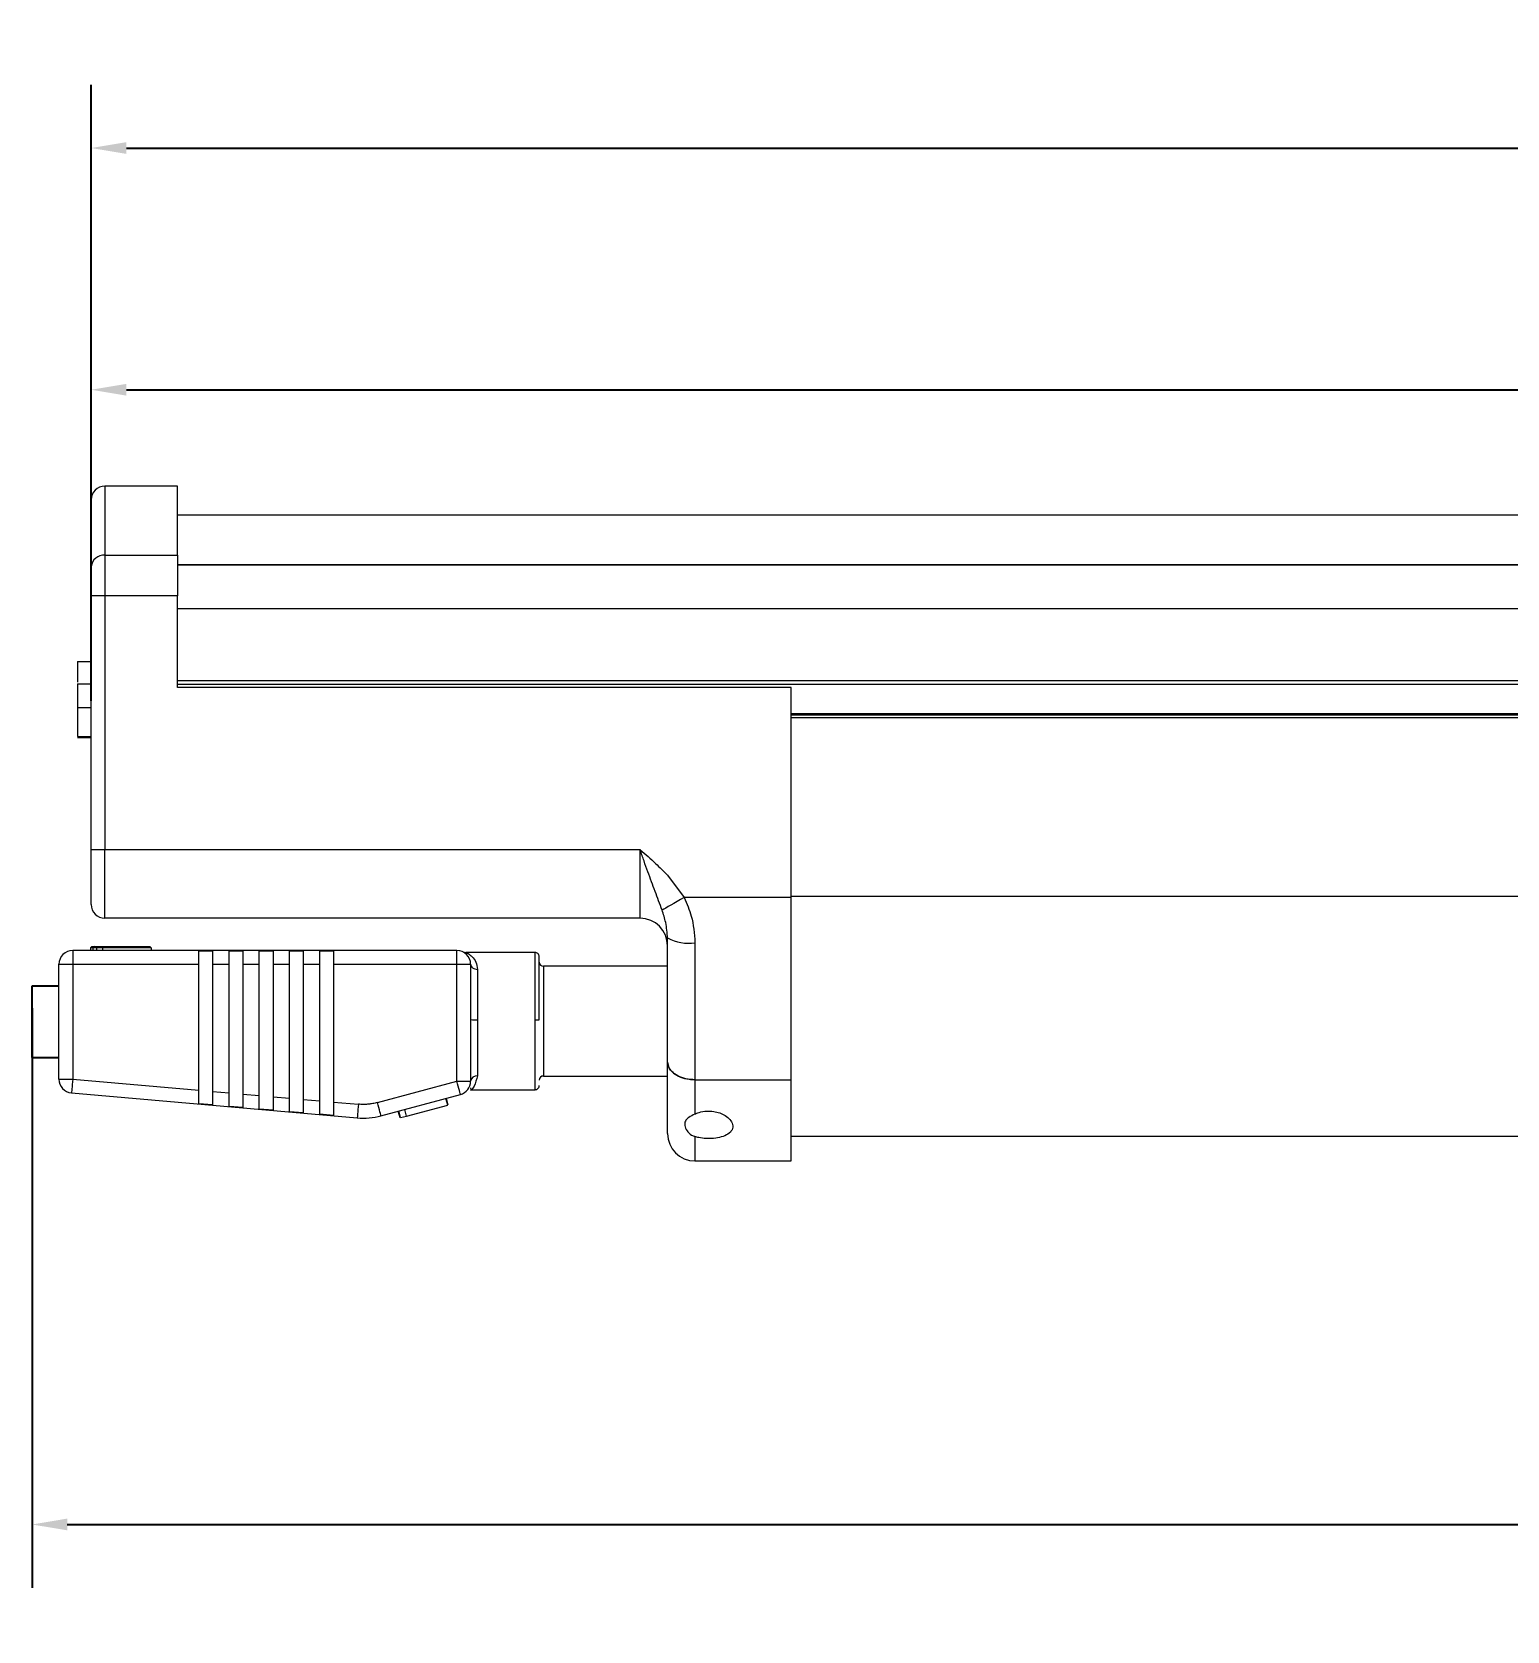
# Model space of a CAD drawing. Header units: inches. Extents: x 0 to 17, y 0 to 10.3.
# Drawn here: x 0.041 to 4.231, y 5.757 to 10.301 of the extents above; entities that cross this region are included whole.
import ezdxf

# ---------------------------------------------------------------- set-up
doc = ezdxf.new("R2010")
doc.units = ezdxf.units.IN
doc.header["$MEASUREMENT"] = 0
doc.layers.add('Dim', color=1, linetype='Continuous', lineweight=25)
doc.layers.add('MCG', color=7, linetype='Continuous')
doc.styles.get("Standard").update_dxf_attribs({"font": 'Arial.ttf'})
doc.dimstyles.new('.1 DIM', dxfattribs={"dimscale": 0, "dimtxt": 0.1, "dimasz": 0.1, "dimexe": 0.18, "dimexo": 0.0625, "dimgap": 0.09, "dimtad": 0, "dimtih": 1, "dimtoh": 1, "dimdec": 5, "dimzin": 0, "dimdsep": 46, "dimlunit": 4, "dimtxsty": 'Standard', "dimcen": 0.09, "dimadec": 0, "dimazin": 0, "dimtfac": 1, "dimtdec": 5, "dimtofl": 0, "dimtmove": 0, "dimatfit": 3, "dimfxl": 1, "dimtolj": 1, "dimtzin": 0, "dimarcsym": 0})

# ---------------------------------------------------------------- blocks, each defined once
blk = doc.blocks.new('*D41')
at = {"layer": 'Defpoints', "color": 0, "transparency": 16777216}
for p in [(12.1615, 9.2845), (0.2093, 8.3382), (12.1615, 8.3382)]:
    blk.add_point(p, dxfattribs=at)
at = {"layer": 'Dim', "color": 0, "lineweight": -2, "transparency": 16777216}
for p, q in [((0.2093, 8.4007), (0.2093, 9.4645)), ((12.1615, 8.4007), (12.1615, 9.4645)), ((0.3093, 9.2845), (5.7168, 9.2845)), ((12.0615, 9.2845), (6.654, 9.2845))]:
    blk.add_line(p, q, dxfattribs=at)
at = {"layer": 'Dim', "color": 0, "transparency": 16777216}
for points in [[(0.3093, 9.3012), (0.3093, 9.2678), (0.2093, 9.2845)], [(12.0615, 9.3012), (12.0615, 9.2678), (12.1615, 9.2845)]]:
    blk.add_solid(points, dxfattribs=at)
at = {"layer": 'Dim', "color": 0, "transparency": 16777216, "char_height": 0.1, "attachment_point": 5}
for s, insert in [('\\A1;11{\\H1x;\\S15/16;}"', (6.1854, 9.4921)), ('\\A1;[303.59 mm]', (6.1854, 9.1308))]:
    blk.add_mtext(s, dxfattribs=dict(at, insert=insert))
blk = doc.blocks.new('*D42')
at = {"layer": 'Defpoints', "color": 0, "transparency": 16777216}
for p in [(12.4831, 9.9714), (0.2093, 8.3382), (12.4831, 8.3382)]:
    blk.add_point(p, dxfattribs=at)
at = {"layer": 'Dim', "color": 0, "lineweight": -2, "transparency": 16777216}
for p, q in [((0.2093, 8.4007), (0.2093, 10.1514)), ((12.4831, 8.4007), (12.4831, 10.1514)), ((0.3093, 9.9714), (5.8831, 9.9714)), ((12.3831, 9.9714), (6.8093, 9.9714))]:
    blk.add_line(p, q, dxfattribs=at)
at = {"layer": 'Dim', "color": 0, "transparency": 16777216}
for points in [[(0.3093, 9.9881), (0.3093, 9.9547), (0.2093, 9.9714)], [(12.3831, 9.9881), (12.3831, 9.9547), (12.4831, 9.9714)]]:
    blk.add_solid(points, dxfattribs=at)
at = {"layer": 'Dim', "color": 0, "transparency": 16777216, "char_height": 0.1, "attachment_point": 5}
for s, insert in [('\\A1;1\'-0{\\H1x;\\S9/32;}"', (6.3462, 10.1797)), ('\\A1;[311.76 mm]', (6.3462, 9.8177))]:
    blk.add_mtext(s, dxfattribs=dict(at, insert=insert))
blk = doc.blocks.new('*D47')
at = {"layer": 'Defpoints', "color": 0, "transparency": 16777216}
for p in [(0.0411, 7.5897), (12.4831, 7.5897), (12.4831, 6.0601)]:
    blk.add_point(p, dxfattribs=at)
at = {"layer": 'Dim', "color": 0, "lineweight": -2, "transparency": 16777216}
for p, q in [((0.0411, 7.5272), (0.0411, 5.8801)), ((12.4831, 7.5272), (12.4831, 5.8801)), ((0.1411, 6.0601), (5.7935, 6.0601)), ((12.3831, 6.0601), (6.7307, 6.0601))]:
    blk.add_line(p, q, dxfattribs=at)
at = {"layer": 'Dim', "color": 0, "transparency": 16777216}
for points in [[(0.1411, 6.0768), (0.1411, 6.0435), (0.0411, 6.0601)], [(12.3831, 6.0768), (12.3831, 6.0435), (12.4831, 6.0601)]]:
    blk.add_solid(points, dxfattribs=at)
at = {"layer": 'Dim', "color": 0, "transparency": 16777216, "char_height": 0.1, "attachment_point": 5}
for s, insert in [('\\A1;1\'-0{\\H1x;\\S7/16;}"', (6.2621, 6.2671)), ('\\A1;[316.03 mm]', (6.2621, 5.9065))]:
    blk.add_mtext(s, dxfattribs=dict(at, insert=insert))

msp = doc.modelspace()

# ---------------------------------------------------------------- linework, layer by layer
at = {"layer": 'MCG', "linetype": 'Continuous', "lineweight": 15}
for p, q in [((0.454895, 9.010743), (0.248285, 9.010743)), ((0.248285, 9.010743), (0.248285, 8.814367)), ((0.454895, 8.814367), (0.454895, 9.010743)), ((0.209302, 8.781315), (0.209302, 8.97176)), ((11.91593, 8.927699), (0.454895, 8.927699)), ((0.209302, 8.698685), (0.209302, 8.781315)), ((0.248285, 8.814367), (0.248285, 8.698685)), ((0.248285, 8.814367), (0.454895, 8.814367)), ((0.454895, 8.814367), (0.454895, 8.698685)), ((11.91593, 8.786695), (0.454895, 8.786695)), ((11.91593, 8.78622), (0.454895, 8.78622)), ((0.248285, 8.698685), (0.209302, 8.698685)), ((0.209302, 7.977693), (0.209302, 8.698685)), ((0.248285, 8.698685), (0.248285, 7.977693)), ((0.454895, 8.698685), (0.248285, 8.698685)), ((0.454895, 8.438722), (0.454895, 8.698685)), ((11.91593, 8.661754), (0.454895, 8.661754)), ((0.170319, 8.512158), (0.170319, 8.45325)), ((0.170319, 8.512158), (0.209302, 8.512158)), ((0.454895, 8.458213), (4.900965, 8.458213)), ((0.170319, 8.448726), (0.209302, 8.448726)), ((4.900965, 8.446518), (0.454895, 8.446518)), ((2.197437, 8.438722), (0.454895, 8.438722)), ((2.197437, 7.841469), (2.197437, 8.438722)), ((0.170319, 8.381592), (0.209302, 8.381592)), ((0.170319, 8.381592), (0.170319, 8.299206)), ((2.197437, 8.364654), (4.900965, 8.364654)), ((2.197437, 8.360756), (4.900965, 8.360756)), ((2.197437, 8.352959), (4.900965, 8.352959)), ((0.170319, 8.299206), (0.209302, 8.299206)), ((0.170319, 8.296385), (0.209302, 8.296385)), ((0.209302, 7.977693), (0.248285, 7.977693)), ((0.209302, 7.821761), (0.209302, 7.977693)), ((0.248285, 7.782778), (0.248285, 7.977693)), ((0.248285, 7.977693), (1.768623, 7.977693)), ((1.768623, 7.782778), (1.768623, 7.977693)), ((1.846589, 7.904736), (1.893531, 7.841469)), ((2.197437, 7.841469), (1.893531, 7.841469)), ((2.197437, 7.845367), (4.900965, 7.845367)), ((2.197437, 7.323985), (2.197437, 7.841469)), ((1.768623, 7.782778), (0.248285, 7.782778)), ((1.846589, 7.37422), (1.846589, 7.726687)), ((0.156675, 7.691168), (0.156675, 7.652185)), ((1.2482, 7.691168), (0.156675, 7.691168)), ((0.211532, 7.702863), (0.207633, 7.698964)), ((0.207633, 7.698964), (0.207633, 7.691168)), ((0.214272, 7.698964), (0.207633, 7.698964)), ((0.211532, 7.702863), (0.21817, 7.702863)), ((0.214272, 7.698964), (0.214272, 7.691168)), ((0.224013, 7.698964), (0.214272, 7.698964)), ((0.21817, 7.702863), (0.227911, 7.702863)), ((0.224013, 7.698964), (0.227911, 7.702863)), ((0.224013, 7.698964), (0.224013, 7.691168)), ((0.241338, 7.698964), (0.224013, 7.698964)), ((0.227911, 7.702863), (0.237441, 7.702863)), ((0.241338, 7.698964), (0.237441, 7.702863)), ((0.237441, 7.702863), (0.376047, 7.702863)), ((0.241338, 7.698964), (0.241338, 7.691168)), ((0.379945, 7.698964), (0.241338, 7.698964)), ((0.376047, 7.702863), (0.379945, 7.698964)), ((0.379945, 7.698964), (0.379945, 7.691168)), ((0.515319, 7.69038), (0.554302, 7.69038)), ((0.515319, 7.652185), (0.515319, 7.69038)), ((0.554302, 7.69038), (0.554302, 7.652185)), ((0.601082, 7.69038), (0.640065, 7.69038)), ((0.601082, 7.652185), (0.601082, 7.69038)), ((0.640065, 7.69038), (0.640065, 7.652185)), ((0.686845, 7.69038), (0.725827, 7.69038)), ((0.686845, 7.652185), (0.686845, 7.69038)), ((0.725827, 7.69038), (0.725827, 7.652185)), ((0.772607, 7.69038), (0.81159, 7.69038)), ((0.772607, 7.652185), (0.772607, 7.69038)), ((0.81159, 7.69038), (0.81159, 7.652185)), ((0.85837, 7.69038), (0.897352, 7.69038)), ((0.85837, 7.652185), (0.85837, 7.69038)), ((0.897352, 7.69038), (0.897352, 7.652185)), ((1.2482, 7.652185), (1.2482, 7.691168)), ((1.470403, 7.68532), (1.273498, 7.68532)), ((1.470403, 7.494215), (1.470403, 7.68532)), ((1.924556, 7.71334), (1.924556, 7.323985)), ((0.117692, 7.652185), (0.156675, 7.652185)), ((0.117692, 7.325364), (0.117692, 7.652185)), ((0.156675, 7.652185), (0.515319, 7.652185)), ((0.156675, 7.652185), (0.156675, 7.325364)), ((0.515319, 7.293987), (0.515319, 7.652185)), ((0.554302, 7.652185), (0.601082, 7.652185)), ((0.554302, 7.652185), (0.554302, 7.290576)), ((0.601082, 7.286483), (0.601082, 7.652185)), ((0.640065, 7.652185), (0.686845, 7.652185)), ((0.640065, 7.652185), (0.640065, 7.283073)), ((0.686845, 7.27898), (0.686845, 7.652185)), ((0.725827, 7.652185), (0.772607, 7.652185)), ((0.725827, 7.652185), (0.725827, 7.27557)), ((0.772607, 7.271477), (0.772607, 7.652185)), ((0.81159, 7.652185), (0.85837, 7.652185)), ((0.81159, 7.652185), (0.81159, 7.268066)), ((0.85837, 7.263974), (0.85837, 7.652185)), ((0.897352, 7.652185), (1.2482, 7.652185)), ((0.897352, 7.652185), (0.897352, 7.260563)), ((1.2482, 7.652185), (1.287183, 7.652185)), ((1.2482, 7.319555), (1.2482, 7.652185)), ((1.287183, 7.652185), (1.287183, 7.319555)), ((1.306674, 7.637478), (1.306674, 7.494214)), ((1.846589, 7.646337), (1.493793, 7.646337)), ((1.493793, 7.646337), (1.493793, 7.490405)), ((1.306674, 7.494214), (1.306674, 7.335087)), ((1.470403, 7.29549), (1.470403, 7.494215)), ((1.493793, 7.490405), (1.493793, 7.334473)), ((1.846589, 7.170961), (1.846589, 7.37422)), ((0.117692, 7.325364), (0.156675, 7.325364)), ((0.156675, 7.325364), (0.515319, 7.293987)), ((1.022429, 7.25906), (1.2482, 7.319555)), ((1.2482, 7.319555), (1.287183, 7.319555)), ((1.493793, 7.334473), (1.846589, 7.334473)), ((1.924556, 7.323985), (2.197437, 7.323985)), ((1.924556, 7.323985), (1.924556, 7.226277)), ((2.197437, 7.092995), (2.197437, 7.323985)), ((0.153275, 7.286529), (0.965083, 7.215506)), ((0.515319, 7.255645), (0.515319, 7.293987)), ((0.554302, 7.290576), (0.554302, 7.252235)), ((0.554302, 7.290576), (0.601082, 7.286483)), ((0.601082, 7.248142), (0.601082, 7.286483)), ((0.640065, 7.283073), (0.640065, 7.244732)), ((0.640065, 7.283073), (0.686845, 7.27898)), ((0.686845, 7.240639), (0.686845, 7.27898)), ((0.725827, 7.27557), (0.725827, 7.237228)), ((0.725827, 7.27557), (0.772607, 7.271477)), ((0.772607, 7.233136), (0.772607, 7.271477)), ((1.032519, 7.221405), (1.258289, 7.281901)), ((1.222018, 7.252003), (1.216974, 7.27083)), ((1.223849, 7.252493), (1.218804, 7.271321)), ((1.287217, 7.29549), (1.470403, 7.29549)), ((0.554302, 7.252235), (0.515319, 7.255645)), ((0.640065, 7.244732), (0.601082, 7.248142)), ((0.725827, 7.237228), (0.686845, 7.240639)), ((0.81159, 7.229725), (0.772607, 7.233136)), ((0.81159, 7.268066), (0.81159, 7.229725)), ((0.81159, 7.268066), (0.85837, 7.263974)), ((0.85837, 7.225632), (0.85837, 7.263974)), ((0.897352, 7.222222), (0.85837, 7.225632)), ((0.897352, 7.260563), (0.897352, 7.222222)), ((0.897352, 7.260563), (0.96848, 7.25434)), ((1.086567, 7.215708), (1.081522, 7.234536)), ((1.088397, 7.216199), (1.083352, 7.235026)), ((1.10487, 7.220613), (1.099826, 7.23944)), ((1.10487, 7.220613), (1.222018, 7.252003)), ((1.088397, 7.216199), (1.10487, 7.220613)), ((1.924556, 7.162208), (1.924556, 7.092995)), ((2.197437, 7.163164), (4.900965, 7.163164)), ((1.924556, 7.092995), (2.197437, 7.092995))]:
    msp.add_line(p, q, dxfattribs=at)
at = {"layer": 'MCG'}
for p, q in [((0.115861, 7.589684), (0.041054, 7.589684)), ((0.041054, 7.589684), (0.041054, 7.3869)), ((0.041054, 7.3869), (0.117242, 7.3869))]:
    msp.add_line(p, q, dxfattribs=at)
at = {"layer": 'MCG', "linetype": 'Continuous', "lineweight": 15, "flags": 128}
for points in [[(1.893531, 7.841469), (1.883646, 7.835864), (1.873971, 7.830378), (1.864714, 7.82513), (1.856073, 7.82023), (1.848232, 7.815784), (1.841358, 7.811887), (1.835599, 7.808621), (1.831078, 7.806057)], [(0.156675, 7.325364), (0.156012, 7.317788), (0.155375, 7.310503), (0.154788, 7.303789), (0.154273, 7.297904), (0.15385, 7.293074), (0.153536, 7.289485), (0.153343, 7.287275), (0.153278, 7.286529)], [(1.258289, 7.281901), (1.258095, 7.282624), (1.257521, 7.284767), (1.256589, 7.288247), (1.255334, 7.292929), (1.253806, 7.298635), (1.252061, 7.305145), (1.250169, 7.312209), (1.2482, 7.319555)], [(0.96848, 7.25434), (0.967818, 7.246764), (0.96718, 7.239479), (0.966593, 7.232765), (0.966078, 7.22688), (0.965655, 7.22205), (0.965341, 7.218462), (0.965148, 7.216252), (0.965083, 7.215506)], [(1.032519, 7.221405), (1.032325, 7.222129), (1.03175, 7.224272), (1.030818, 7.227751), (1.029563, 7.232434), (1.028034, 7.23814), (1.02629, 7.24465), (1.024397, 7.251714), (1.022429, 7.25906)]]:
    msp.add_lwpolyline(points, dxfattribs=at)
at = {"layer": 'MCG', "linetype": 'Continuous', "lineweight": 15}
for centre, radius, start, end in [((0.248285, 8.97176), 0.038983, 90, 180), ((0.245545, 8.778084), 0.036387, 85.681045, 174.905102), ((0.248285, 7.821761), 0.038983, 180, 270), ((1.768623, 7.704812), 0.077966, 0, 90), ((1.905635, 7.837213), 0.125309, 241.887666, 278.684175), ((0.156675, 7.652185), 0.038983, 90, 180), ((0.21817, 7.698964), 0.003898, 90, 180), ((1.2482, 7.652185), 0.038983, 0, 90), ((1.493793, 7.658032), 0.011695, 180, 270), ((1.301802, 7.743766), 0.249599, 266.642285, 271.118523), ((0.156675, 7.325364), 0.038983, 180, 265), ((1.2482, 7.319555), 0.038983, 285, 0), ((1.304896, 7.317323), 0.017853, 84.282872, 172.81708), ((1.493793, 7.322778), 0.011695, 90, 180), ((0.982071, 7.409679), 0.194915, 265, 285), ((1.924556, 7.170961), 0.077966, 180, 270)]:
    msp.add_arc(centre, radius, start, end, dxfattribs=at)
for points, knots in [([(0.170319, 8.448726), (0.170319, 8.447853), (0.170319, 8.44611), (0.170319, 8.429541), (0.170319, 8.406114), (0.170319, 8.38977), (0.170319, 8.381592)], [0, 0, 0, 0, 0.28034812, 0.559591, 0.77964833, 1, 1, 1, 1]), ([(1.831078, 7.806057), (1.824558, 7.823656), (1.81147, 7.858983), (1.793797, 7.905761), (1.779735, 7.945644), (1.772396, 7.966799), (1.768685, 7.977515), (1.768623, 7.977693)], [0, 0, 0, 0, 0.32228861, 0.64697352, 0.82108874, 0.99702208, 1, 1, 1, 1]), ([(1.768623, 7.977693), (1.768748, 7.977585), (1.783616, 7.964704), (1.810746, 7.941581), (1.835472, 7.916163), (1.846589, 7.904736)], [0, 0, 0, 0, 0.00461535, 0.55247089, 1, 1, 1, 1]), ([(1.893531, 7.841469), (1.901248, 7.824198), (1.919512, 7.783317), (1.922709, 7.738958), (1.924556, 7.71334)], [0, 0, 0, 0, 0.42248534, 1, 1, 1, 1]), ([(1.846589, 7.726687), (1.845501, 7.741361), (1.843527, 7.767957), (1.834931, 7.794265), (1.831078, 7.806057)], [0, 0, 0, 0, 0.55174029, 1, 1, 1, 1]), ([(1.274452, 7.68493), (1.274084, 7.684849), (1.271296, 7.684231), (1.268961, 7.685376), (1.266934, 7.68637)], [0, 0, 0, 0, 0.13183829, 1, 1, 1, 1]), ([(1.273689, 7.68532), (1.273689, 7.68532), (1.273689, 7.686269), (1.279265, 7.682627), (1.291755, 7.674088), (1.3034, 7.659553), (1.305584, 7.644832), (1.306674, 7.637478)], [0, 0, 0, 0, 0.00001274, 0.24957656, 0.49992937, 0.75017575, 1, 1, 1, 1]), ([(1.482098, 7.67346), (1.481913, 7.67513), (1.481525, 7.678611), (1.47837, 7.6826), (1.474407, 7.684929), (1.471703, 7.685193), (1.470403, 7.68532)], [0, 0, 0, 0, 0.26951318, 0.56173782, 0.78942237, 1, 1, 1, 1]), ([(1.287183, 7.652185), (1.287476, 7.650257), (1.288062, 7.646403), (1.292569, 7.641542), (1.299012, 7.63814), (1.30412, 7.637698), (1.306674, 7.637477)], [0, 0, 0, 0, 0.25000345, 0.50001067, 0.75001454, 1, 1, 1, 1]), ([(1.482098, 7.493986), (1.482098, 7.511253), (1.482098, 7.550296), (1.482098, 7.597163), (1.482098, 7.632183), (1.482098, 7.655003), (1.482098, 7.670695), (1.482098, 7.672511), (1.482098, 7.673413)], [0, 0, 0, 0, 0.18265721, 0.41302735, 0.54753093, 0.69322089, 0.84745478, 1, 1, 1, 1]), ([(1.470403, 7.494215), (1.472061, 7.494211), (1.47551, 7.494203), (1.479433, 7.494141), (1.481716, 7.494064), (1.481974, 7.494012), (1.482098, 7.493986)], [0, 0, 0, 0, 0.270276, 0.56244149, 0.78974964, 1, 1, 1, 1]), ([(1.846589, 7.37422), (1.847454, 7.368562), (1.849183, 7.357245), (1.862675, 7.342167), (1.882522, 7.330809), (1.904433, 7.324829), (1.918866, 7.324224), (1.924556, 7.323985)], [0, 0, 0, 0, 0.21535548, 0.43072085, 0.64578785, 0.86036228, 1, 1, 1, 1]), ([(1.924556, 7.323985), (1.915805, 7.324538), (1.898303, 7.325645), (1.874972, 7.334275), (1.85734, 7.346982), (1.84794, 7.361112), (1.846975, 7.370478), (1.846589, 7.37422)], [0, 0, 0, 0, 0.21408272, 0.42815864, 0.6424252, 0.85713436, 1, 1, 1, 1]), ([(1.306674, 7.335087), (1.303867, 7.324487), (1.298251, 7.303283), (1.287217, 7.291577), (1.287217, 7.29549), (1.287217, 7.29549)], [0, 0, 0, 0, 0.49994263, 0.99999072, 1, 1, 1, 1]), ([(1.286459, 7.301069), (1.286443, 7.300786), (1.286342, 7.299024), (1.288968, 7.297831), (1.291172, 7.29683)], [0, 0, 0, 0, 0.16040494, 1, 1, 1, 1]), ([(1.470403, 7.29549), (1.472078, 7.295701), (1.475563, 7.296139), (1.479505, 7.299364), (1.481765, 7.303357), (1.48199, 7.306055), (1.482098, 7.30735)], [0, 0, 0, 0, 0.2706807, 0.56321215, 0.79039248, 1, 1, 1, 1]), ([(1.022429, 7.25906), (1.018019, 7.257991), (1.011404, 7.256388), (1.003551, 7.255201), (0.999612, 7.25472), (0.997638, 7.254512), (0.99665, 7.254416), (0.996156, 7.25437), (0.995909, 7.254348), (0.995786, 7.254337), (0.995724, 7.254331), (0.995693, 7.254328), (0.995678, 7.254327), (0.99567, 7.254326), (0.995666, 7.254326), (0.995664, 7.254326), (0.995663, 7.254326), (0.995663, 7.254326), (0.995111, 7.254344), (0.990623, 7.253673), (0.981528, 7.253626), (0.973024, 7.254091), (0.96848, 7.25434)], [0, 0, 0, 0, 0.24996741, 0.37498024, 0.43749754, 0.46875254, 0.4843886, 0.49220367, 0.49610515, 0.49806635, 0.49904169, 0.49952392, 0.49977036, 0.49988826, 0.49995253, 0.49998466, 0.49999542, 0.50000618, 0.50001685, 0.53037064, 0.74906143, 1, 1, 1, 1]), ([(1.924556, 7.226277), (1.918272, 7.223181), (1.905705, 7.21699), (1.895971, 7.206895), (1.894346, 7.193592), (1.900612, 7.179119), (1.911563, 7.167604), (1.921207, 7.163599), (1.924556, 7.162208)], [0, 0, 0, 0, 0.18054284, 0.3610877, 0.54120074, 0.73581712, 0.90826693, 1, 1, 1, 1]), ([(1.924556, 7.226277), (1.928299, 7.22789), (1.938169, 7.232141), (1.95685, 7.235516), (1.977636, 7.234541), (1.995845, 7.229794), (2.011866, 7.221792), (2.024999, 7.210435), (2.032662, 7.196373), (2.031559, 7.181674), (2.020223, 7.169198), (2.001073, 7.160879), (1.978557, 7.156829), (1.956064, 7.156379), (1.937691, 7.158493), (1.928218, 7.161172), (1.924556, 7.162208)], [0, 0, 0, 0, 0.04458767, 0.11753635, 0.1803136, 0.23983298, 0.30480452, 0.38080392, 0.46966316, 0.56667689, 0.6615769, 0.74672947, 0.82196229, 0.89104773, 0.9578753, 1, 1, 1, 1])]:
    msp.add_open_spline(points, degree=3, knots=knots, dxfattribs=at)

# ---------------------------------------------------------------- dimensions: what is measured, and where the dimension line sits
at = {"layer": 'Dim'}
for base, p1, p2, picture, middle in [((12.483133, 9.971388), (0.209302, 8.338189), (12.483133, 8.338189), '*D42', (6.346218, 9.971388)), ((12.161523, 9.284491), (0.209302, 8.338189), (12.161523, 8.338189), '*D41', (6.185413, 9.284491)), ((12.483133, 6.060122), (0.041054, 7.589684), (12.483133, 7.589684), '*D47', (6.262094, 6.060122))]:
    dim = msp.add_linear_dim(base=base, p1=p1, p2=p2, dimstyle='.1 DIM', override={"dimscale": 1, "dimpost": '\\X'}, dxfattribs=at)
    dim.commit()
    dim.dimension.update_dxf_attribs({"geometry": picture, "text_midpoint": middle})

doc.saveas('drawing.dxf')
